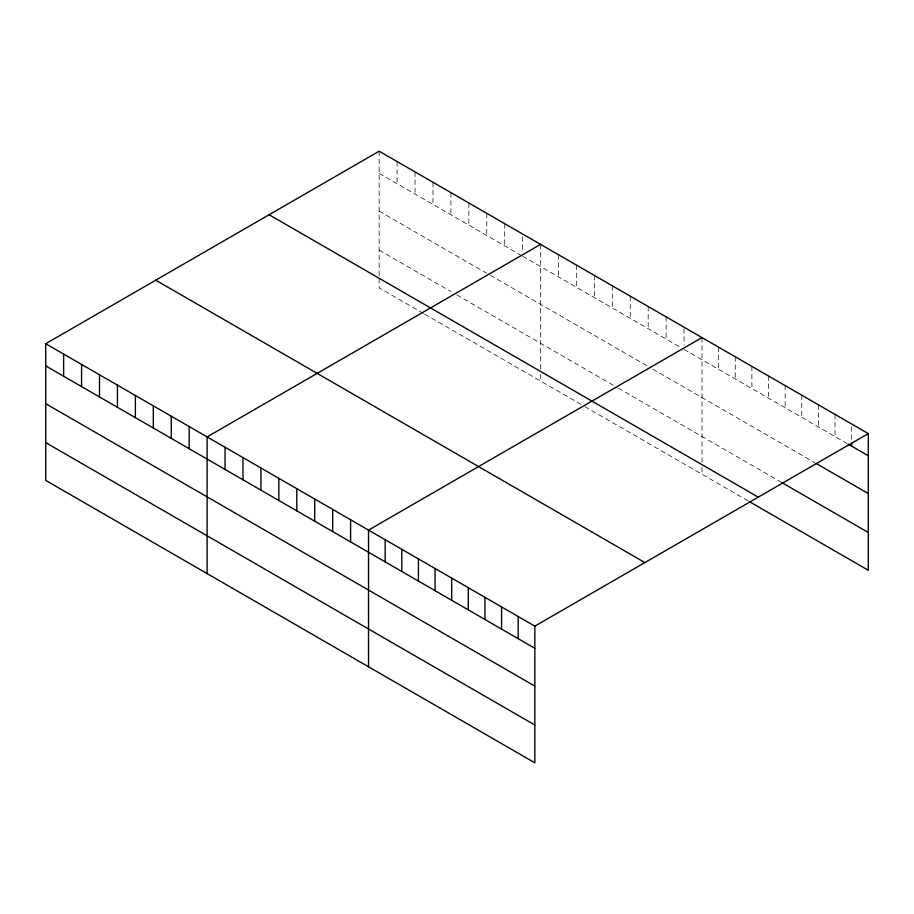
<?xml version="1.0" encoding="UTF-8"?>
<svg xmlns="http://www.w3.org/2000/svg" width="914" height="914" viewBox="0 0 914 914"><rect width="100%" height="100%" fill="white"/><g stroke="black" fill="none" stroke-linecap="round" stroke-linejoin="round"><path stroke-width="0.69" stroke-dasharray="4.57 3.43" d="M379.161 151.198L379.161 275.731M379.161 173.363L520.249 254.823M522.648 256.206L680.473 347.331M684.06 349.399L846.912 443.427M379.161 211.157L486.774 273.286M490.361 275.354L648.186 366.48M652.973 369.233L814.842 462.69M379.161 250.093L450.899 291.509M456.886 294.959L617.099 387.456M618.298 388.153L780.396 481.735M423.399 313.422L379.161 287.876L379.161 277.079M424.599 314.108L583.623 405.919M584.823 406.604L748.326 501.009M851.665 426.769L851.665 440.628M835.042 414.396L835.042 436.561M818.407 404.799L818.407 426.964M801.772 395.191L801.772 417.367M785.149 385.594L785.149 407.758M768.514 375.997L768.514 398.161M751.891 366.388L751.891 388.553M735.256 356.791L735.256 378.956M718.621 347.183L718.621 369.359M701.998 337.586L701.998 462.118M701.998 467.511L701.998 474.263M684.06 328.617L684.06 345.241M666.123 316.872L666.123 339.048M648.186 306.521L648.186 328.686M630.249 296.17L630.249 318.335M612.323 285.808L612.323 307.984M594.386 275.457L594.386 297.621M576.448 265.106L576.448 287.27M558.511 254.743L558.511 276.919M540.574 244.392L540.574 368.925M540.574 374.317L540.574 381.069M522.648 236.806L522.648 252.047M504.711 223.679L504.711 245.855M486.774 213.328L486.774 235.492M468.836 202.977L468.836 225.141M450.899 192.614L450.899 214.79M432.973 182.263L432.973 204.428M415.036 171.912L415.036 194.076M397.099 161.55L397.099 183.725"/><path stroke-width="1.37" d="M45.7 343.721L534.839 626.124L534.839 762.802L45.7 480.398L45.7 343.721L379.161 151.198L868.3 433.602L868.3 570.279L749.514 501.695M540.574 244.392L207.112 436.915L207.112 573.592M701.998 337.586L368.525 530.109L368.525 666.786M534.839 626.124L868.3 433.602M848.101 444.113L868.3 455.766M816.031 463.375L868.3 493.56M781.584 482.421L868.3 532.485M269.116 214.733L758.254 497.136M155.746 280.187L644.884 562.59M45.7 365.886L534.839 648.289M45.7 403.68L534.839 686.083M45.7 442.616L534.839 725.008M851.665 443.393L851.665 446.169M518.204 616.527L518.204 638.692M501.58 606.919L501.58 629.083M484.946 597.322L484.946 619.486M468.311 587.713L468.311 609.889M451.687 578.116L451.687 600.281M435.053 568.519L435.053 590.684M418.418 558.911L418.418 581.076M401.794 549.314L401.794 571.479M385.16 539.706L385.16 561.882M350.599 519.758L350.599 541.922M332.662 509.395L332.662 531.571M314.724 499.044L314.724 521.209M296.787 488.693L296.787 510.857M278.85 478.33L278.85 500.506M260.924 467.979L260.924 490.144M242.987 457.628L242.987 479.793M225.05 447.266L225.05 469.442M189.175 426.564L189.175 448.728M171.249 416.201L171.249 438.377M153.312 405.85L153.312 428.015M135.375 395.499L135.375 417.664M117.438 385.137L117.438 407.313M99.5 374.786L99.5 396.95M81.575 364.435L81.575 386.599M63.637 354.084L63.637 376.248"/></g></svg>
